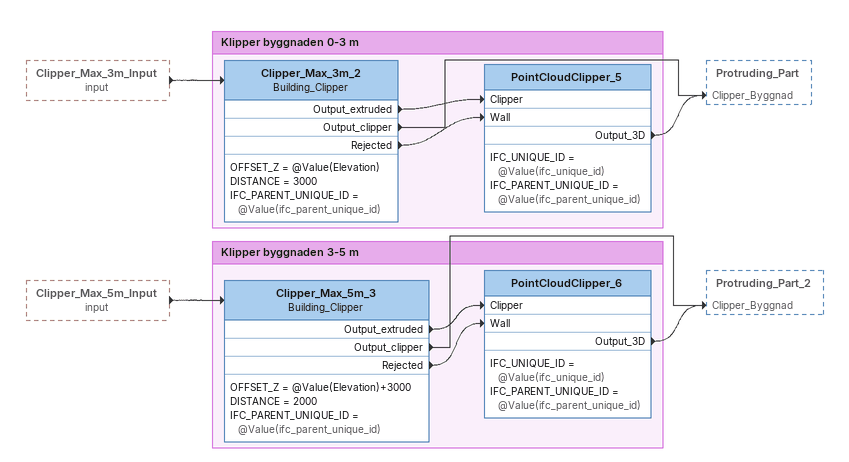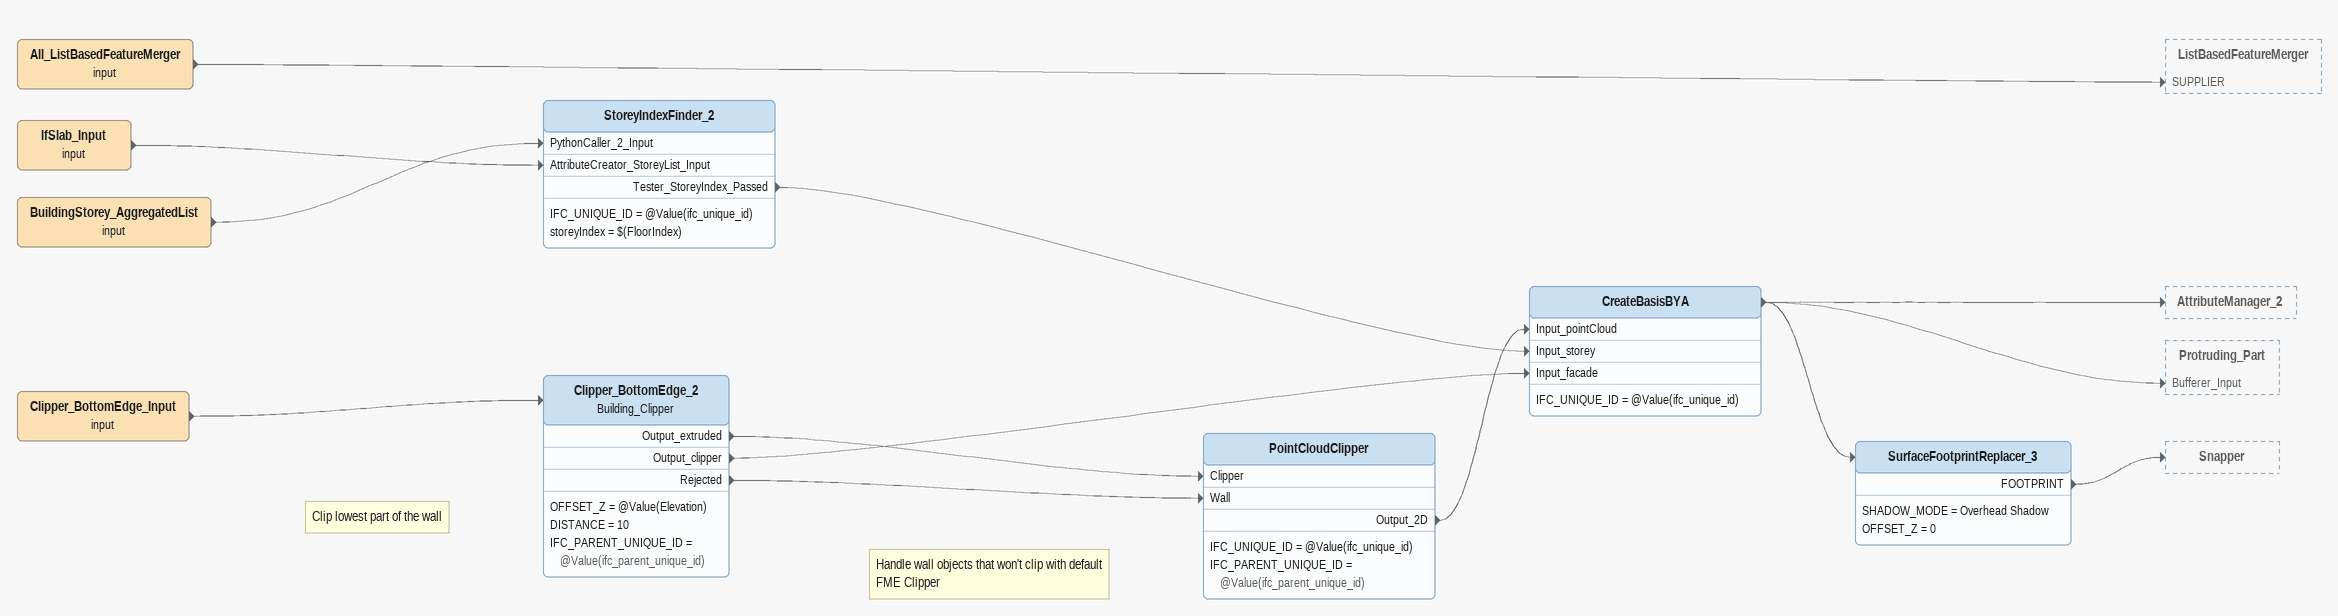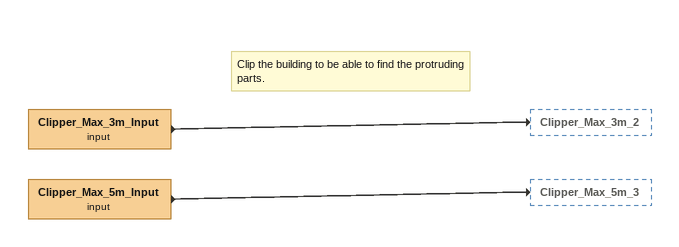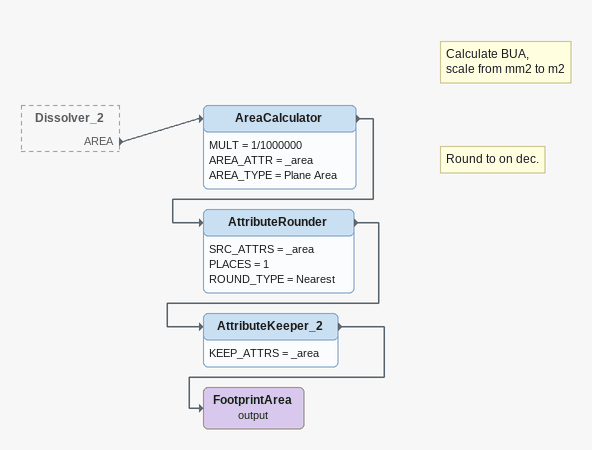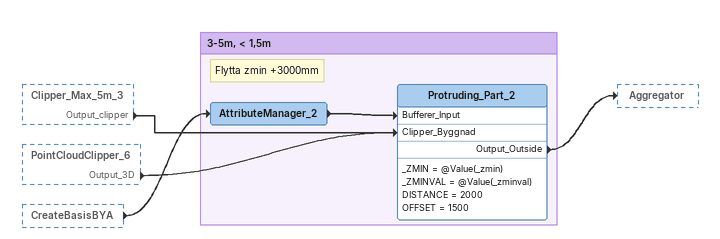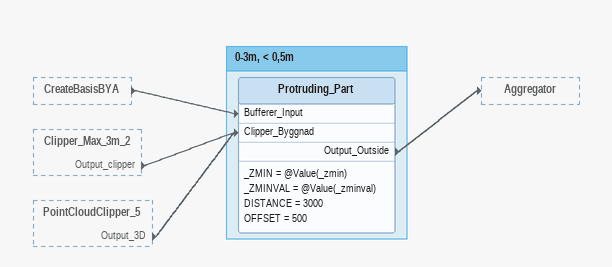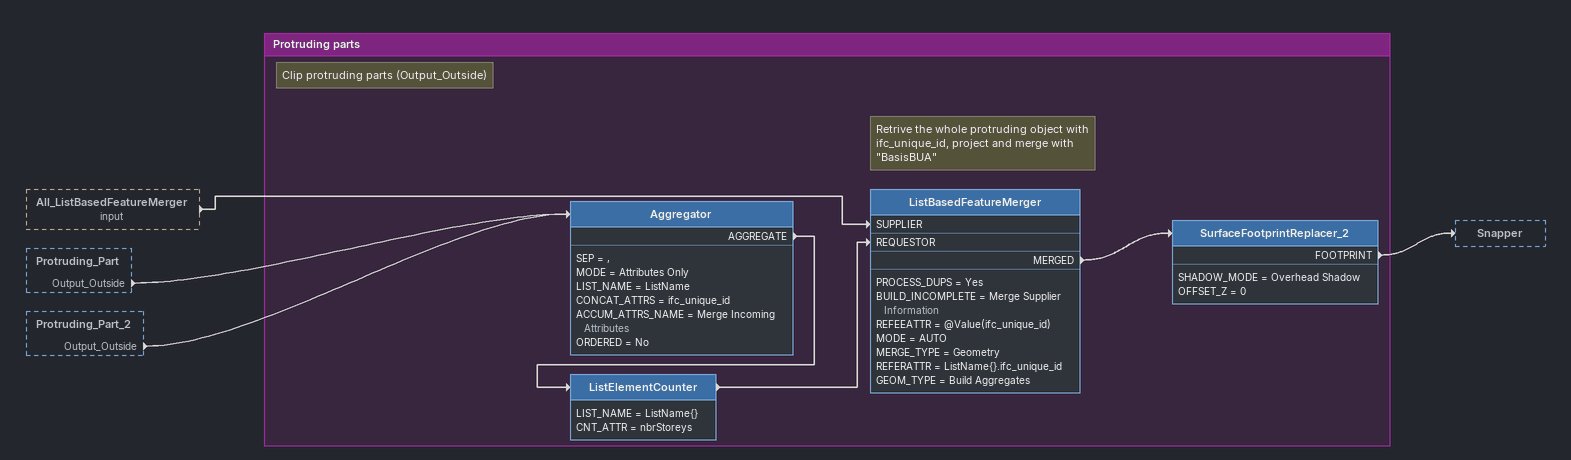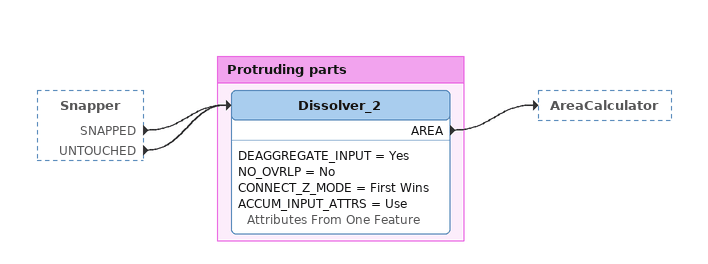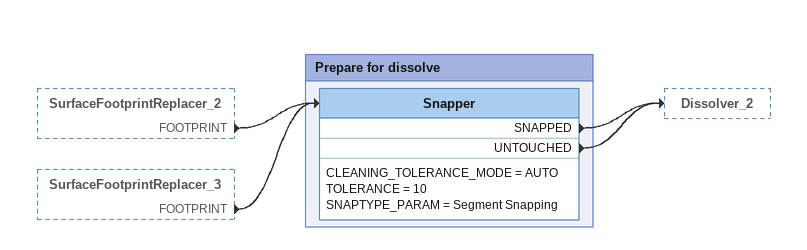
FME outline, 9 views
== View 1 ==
Clipper_Max_3m_Input (input) [outside]
    -> Clipper_Max_3m_2
Clipper_Max_5m_Input (input) [outside]
    -> Clipper_Max_5m_3

Bookmark: Klipper byggnaden 0-3 m
Clipper_Max_3m_2: Building_Clipper
    OFFSET_Z = @Value(Elevation)
    DISTANCE = 3000
    IFC_PARENT_UNIQUE_ID = @Value(ifc_parent_unique_id)
    Output_extruded -> PointCloudClipper_5 [Clipper]
    Output_clipper -> Protruding_Part [Clipper_Byggnad]
    Rejected -> PointCloudClipper_5 [Wall]
PointCloudClipper_5
    IFC_UNIQUE_ID = @Value(ifc_unique_id)
    IFC_PARENT_UNIQUE_ID = @Value(ifc_parent_unique_id)
    Output_3D -> Protruding_Part [Clipper_Byggnad]

Bookmark: Klipper byggnaden 3-5 m
Clipper_Max_5m_3: Building_Clipper
    OFFSET_Z = @Value(Elevation)+3000
    DISTANCE = 2000
    IFC_PARENT_UNIQUE_ID = @Value(ifc_parent_unique_id)
    Output_extruded -> PointCloudClipper_6 [Clipper]
    Output_clipper -> Protruding_Part_2 [Clipper_Byggnad]
    Rejected -> PointCloudClipper_6 [Wall]
PointCloudClipper_6
    IFC_UNIQUE_ID = @Value(ifc_unique_id)
    IFC_PARENT_UNIQUE_ID = @Value(ifc_parent_unique_id)
    Output_3D -> Protruding_Part_2 [Clipper_Byggnad]

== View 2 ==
All_ListBasedFeatureMerger (input)
    -> ListBasedFeatureMerger [SUPPLIER]
IfSlab_Input (input)
    -> StoreyIndexFinder_2 [AttributeCreator_StoreyList_Input]
BuildingStorey_AggregatedList (input)
    -> StoreyIndexFinder_2 [PythonCaller_2_Input]
StoreyIndexFinder_2
    IFC_UNIQUE_ID = @Value(ifc_unique_id)
    storeyIndex = $(FloorIndex)
    Tester_StoreyIndex_Passed -> CreateBasisBYA [Input_storey]
Clipper_BottomEdge_Input (input)
    -> Clipper_BottomEdge_2
Note: Clip lowest part of the wall
Clipper_BottomEdge_2: Building_Clipper
    OFFSET_Z = @Value(Elevation)
    DISTANCE = 10
    IFC_PARENT_UNIQUE_ID = @Value(ifc_parent_unique_id)
    Output_extruded -> PointCloudClipper [Clipper]
    Output_clipper -> CreateBasisBYA [Input_facade]
    Rejected -> PointCloudClipper [Wall]
Note: Handle wall objects that won't clip with default FME Clipper
PointCloudClipper
    IFC_UNIQUE_ID = @Value(ifc_unique_id)
    IFC_PARENT_UNIQUE_ID = @Value(ifc_parent_unique_id)
    Output_2D -> CreateBasisBYA [Input_pointCloud]
CreateBasisBYA
    IFC_UNIQUE_ID = @Value(ifc_unique_id)
    -> AttributeManager_2
    -> Protruding_Part [Bufferer_Input]
    -> SurfaceFootprintReplacer_3
SurfaceFootprintReplacer_3
    SHADOW_MODE = Overhead Shadow
    OFFSET_Z = 0
    FOOTPRINT -> Snapper

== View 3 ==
Note: Clip the building to be able to find the protruding parts.
Clipper_Max_3m_Input (input)
    -> Clipper_Max_3m_2
Clipper_Max_5m_Input (input)
    -> Clipper_Max_5m_3

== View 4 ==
Dissolver_2 [outside]
    AREA -> AreaCalculator
Note: Calculate BUA, / scale from mm2 to m2
AreaCalculator
    MULT = 1/1000000
    AREA_ATTR = _area
    AREA_TYPE = Plane Area
    -> AttributeRounder
Note: Round to on dec.
AttributeRounder
    SRC_ATTRS = _area
    PLACES = 1
    ROUND_TYPE = Nearest
    -> AttributeKeeper_2
AttributeKeeper_2
    KEEP_ATTRS = _area
    -> FootprintArea (output)
FootprintArea (output)

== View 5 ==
Clipper_Max_5m_3 [outside]
    Output_clipper -> Protruding_Part_2 [Clipper_Byggnad]
PointCloudClipper_6 [outside]
    Output_3D -> Protruding_Part_2 [Clipper_Byggnad]
CreateBasisBYA [outside]
    -> AttributeManager_2

Bookmark: 3-5m, < 1,5m
Note: Flytta zmin +3000mm
AttributeManager_2
    -> Protruding_Part_2 [Bufferer_Input]
Protruding_Part_2
    _ZMIN = @Value(_zmin)
    _ZMINVAL = @Value(_zminval)
    DISTANCE = 2000
    OFFSET = 1500
    Output_Outside -> Aggregator

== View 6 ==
CreateBasisBYA [outside]
    -> Protruding_Part [Bufferer_Input]
Clipper_Max_3m_2 [outside]
    Output_clipper -> Protruding_Part [Clipper_Byggnad]
PointCloudClipper_5 [outside]
    Output_3D -> Protruding_Part [Clipper_Byggnad]

Bookmark: 0-3m, < 0,5m
Protruding_Part
    _ZMIN = @Value(_zmin)
    _ZMINVAL = @Value(_zminval)
    DISTANCE = 3000
    OFFSET = 500
    Output_Outside -> Aggregator

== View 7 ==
All_ListBasedFeatureMerger (input) [outside]
    -> ListBasedFeatureMerger [SUPPLIER]
Protruding_Part [outside]
    Output_Outside -> Aggregator
Protruding_Part_2 [outside]
    Output_Outside -> Aggregator

Bookmark: Protruding parts
Note: Clip protruding parts (Output_Outside)
Aggregator
    SEP = ,
    MODE = Attributes Only
    LIST_NAME = ListName
    CONCAT_ATTRS = ifc_unique_id
    ACCUM_ATTRS_NAME = Merge Incoming Attributes
    ORDERED = No
    AGGREGATE -> ListElementCounter
ListElementCounter
    LIST_NAME = ListName{}
    CNT_ATTR = nbrStoreys
    -> ListBasedFeatureMerger [REQUESTOR]
Note: Retrive the whole protruding object with ifc_unique_id, project and merge with "BasisBUA"
ListBasedFeatureMerger
    PROCESS_DUPS = Yes
    BUILD_INCOMPLETE = Merge Supplier Information
    REFEEATTR = @Value(ifc_unique_id)
    MODE = AUTO
    MERGE_TYPE = Geometry
    REFERATTR = ListName{}.ifc_unique_id
    GEOM_TYPE = Build Aggregates
    MERGED -> SurfaceFootprintReplacer_2
SurfaceFootprintReplacer_2
    SHADOW_MODE = Overhead Shadow
    OFFSET_Z = 0
    FOOTPRINT -> Snapper

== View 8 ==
Snapper [outside]
    SNAPPED -> Dissolver_2
    UNTOUCHED -> Dissolver_2

Bookmark: Protruding parts
Dissolver_2
    DEAGGREGATE_INPUT = Yes
    NO_OVRLP = No
    CONNECT_Z_MODE = First Wins
    ACCUM_INPUT_ATTRS = Use Attributes From One Feature
    AREA -> AreaCalculator

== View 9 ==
SurfaceFootprintReplacer_2 [outside]
    FOOTPRINT -> Snapper
SurfaceFootprintReplacer_3 [outside]
    FOOTPRINT -> Snapper

Bookmark: Prepare for dissolve
Snapper
    CLEANING_TOLERANCE_MODE = AUTO
    TOLERANCE = 10
    SNAPTYPE_PARAM = Segment Snapping
    SNAPPED -> Dissolver_2
    UNTOUCHED -> Dissolver_2
